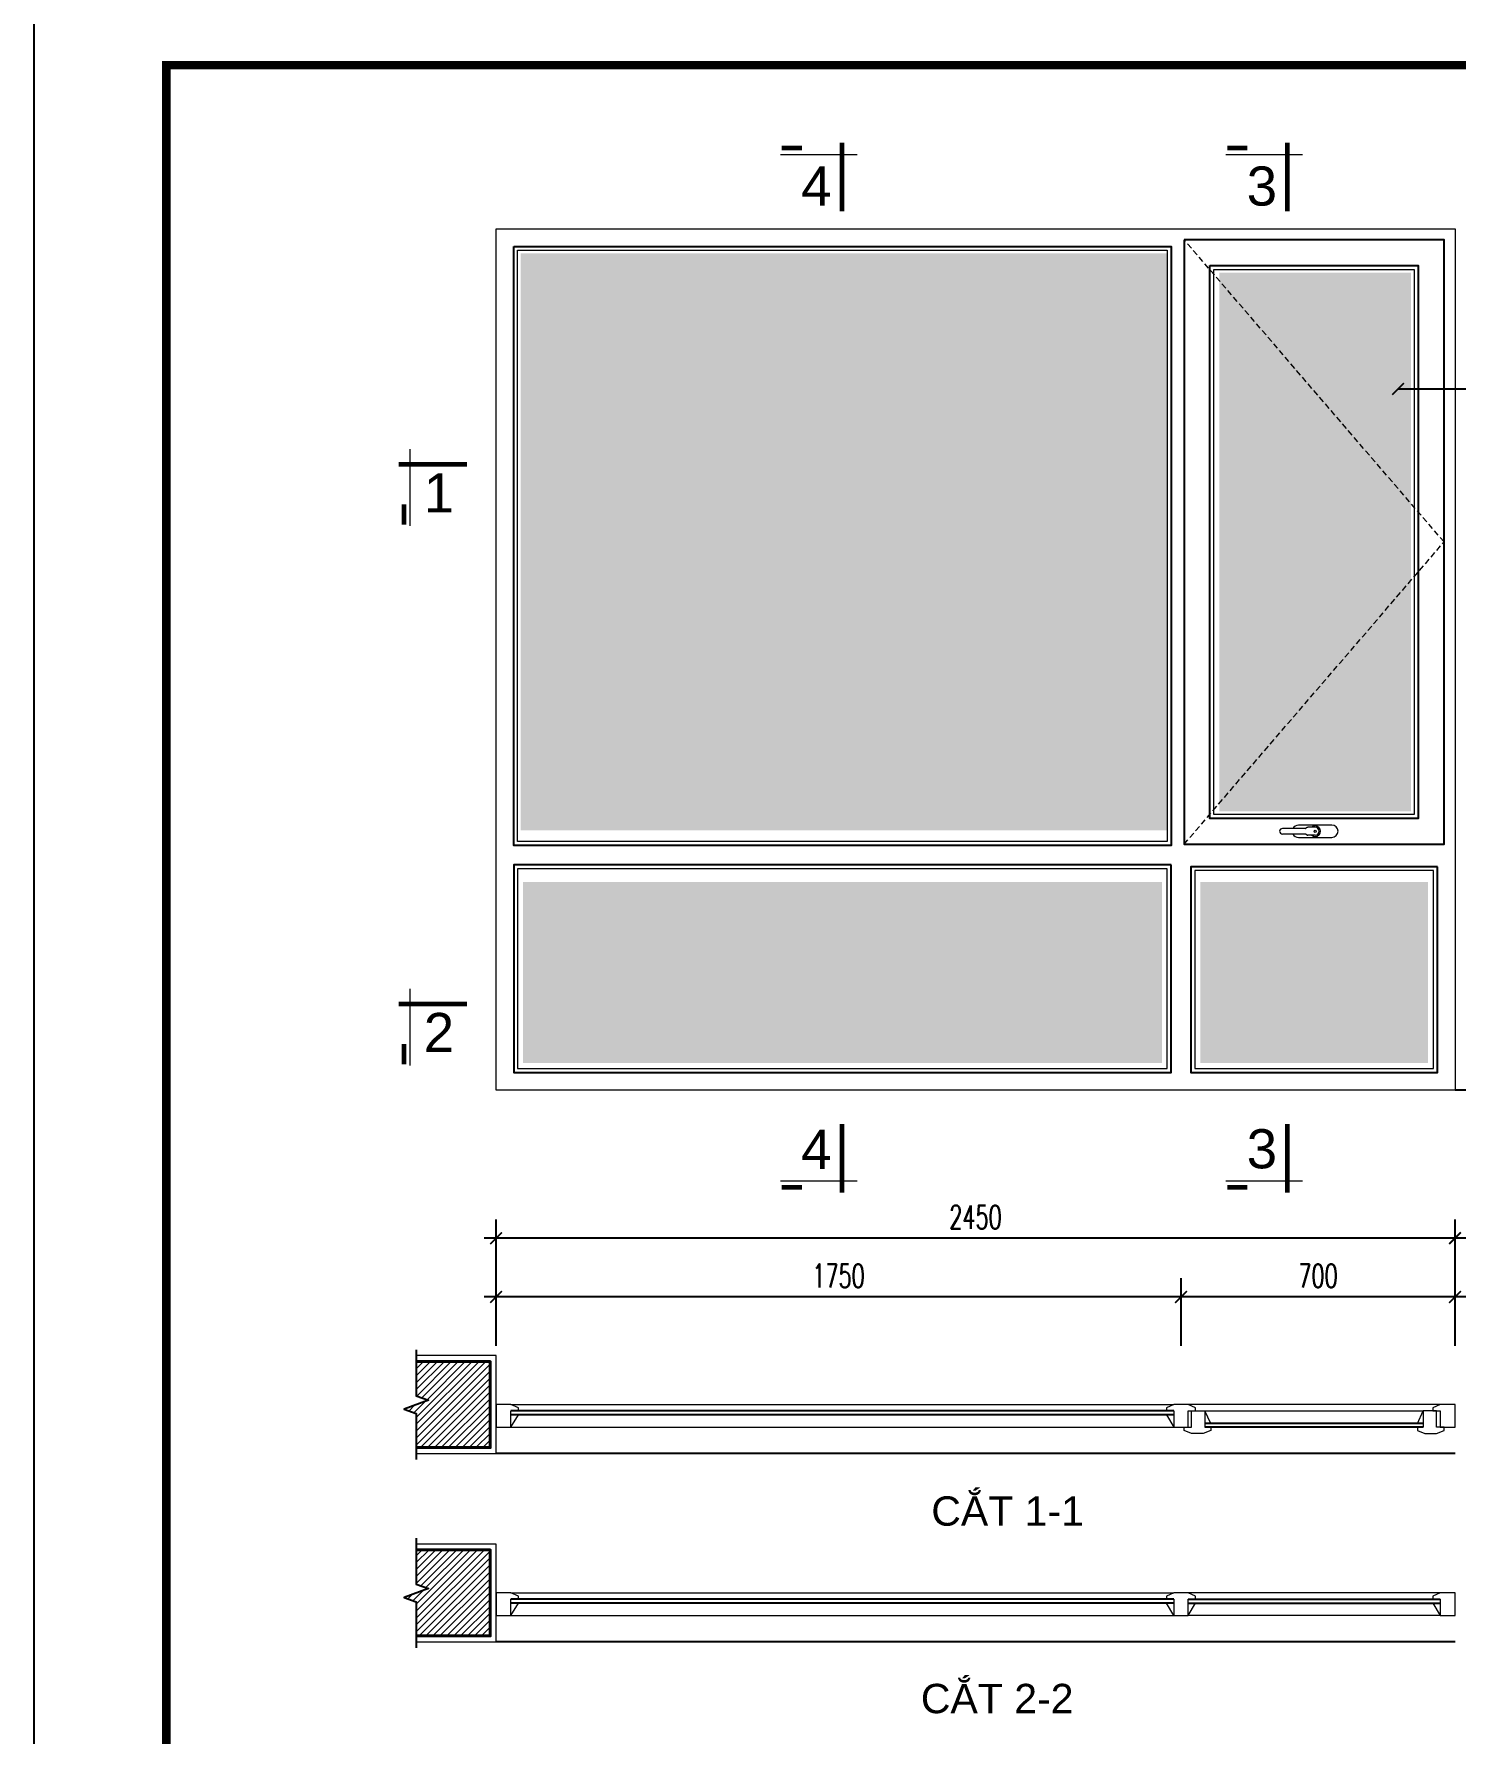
# Model space of a CAD drawing. Header units: millimetres. Extents: x -229618 to 2906, y -178063 to 96806.
# Drawn here: x -20344 to -16714, y -61393 to -57051 of the extents above; entities that cross this region are included whole.
import ezdxf
from ezdxf.enums import TextEntityAlignment as Align

# ---------------------------------------------------------------- set-up
doc = ezdxf.new("R2010")
doc.units = ezdxf.units.MM
doc.header["$LTSCALE"] = 200
doc.header["$MEASUREMENT"] = 0
doc.header["$PDMODE"] = 3
doc.header["$PDSIZE"] = 50
doc.linetypes.add('DASHED2', pattern=[0.375, 0.25, -0.125])
doc.layers.get('0').update_dxf_attribs({"color": 95, "linetype": 'CONTINUOUS'})
doc.layers.get('DEFPOINTS').update_dxf_attribs({"linetype": 'CONTINUOUS'})
for name, color, linetype, lineweight in [('cat', 1, 'CONTINUOUS', 40), ('hatch', 250, 'CONTINUOUS', 5), ('khuat', 8, 'DASHED2', 15), ('nho', 252, 'CONTINUOUS', 15), ('thay', 7, 'CONTINUOUS', 18)]:
    doc.layers.add(name, color=color, linetype=linetype, lineweight=lineweight)
for name, color, linetype in [('CUA', 145, 'CONTINUOUS'), ('DIM', 251, 'CONTINUOUS'), ('KHUNGTEN', 7, 'CONTINUOUS'), ('TEXT', 33, 'CONTINUOUS')]:
    doc.layers.add(name, color=color, linetype=linetype)
doc.layers.add('in', color=203, linetype='CONTINUOUS', lineweight=5, plot=False)
doc.styles.add('Aria H iso', font='Vharial_0.ttf')
doc.styles.add('Scale', font='vnsimli.shx', dxfattribs={"width": 0.65, "bigfont": 'bigfont.shx'})
doc.dimstyles.new('Scale', dxfattribs={"dimscale": 75, "dimtxt": 2, "dimasz": 1, "dimexe": 1.6, "dimexo": 0, "dimgap": 0.8, "dimtad": 1, "dimdec": 0, "dimzin": 0, "dimdsep": 46, "dimtxsty": 'Scale', "dimblk": 'ARCHTICK', "dimcen": 0.1, "dimdle": 1, "dimclrd": 256, "dimclre": 256, "dimclrt": 3, "dimadec": 0, "dimazin": 0, "dimtfac": 1, "dimtdec": 0, "dimtix": 1, "dimtmove": 2, "dimatfit": 3, "dimldrblk": 'ARCHTICK', "dimfxl": 0, "dimtolj": 1, "dimtzin": 0, "dimarcsym": 0})
pattern_1 = [(45, (-202817.196, -98546.617), (-8.8388348, 8.8388348), [])]

# ---------------------------------------------------------------- blocks, each defined once
blk = doc.blocks.new('KhungA3')
at = {"layer": 'DEFPOINTS', "color": 8}
blk.add_lwpolyline([(-3.74, 3.81), (416.31, 3.81), (416.31, 300.81), (-3.74, 300.81)], close=True, dxfattribs=at)
at = {"layer": 'KHUNGTEN', "color": 4, "const_width": 0.724}
blk.add_lwpolyline([(7.54, 8.99), (411.13, 8.99), (411.13, 295.64), (7.54, 295.64)], close=True, dxfattribs=at)
blk = doc.blocks.new('dogiua3')
blk.add_line((26, 37), (58, 18))
blk.add_lwpolyline([(58, -18), (16, -18), (16, -37), (8, -37), (0, -18), (0, 18), (8, 37), (16, 37), (16, 18), (58, 18), (58, -18)])
blk = doc.blocks.new('cactd')
at = {"layer": 'thay', "ltscale": 600}
blk.add_line((-9972, -9225), (2458, -9225), dxfattribs=at)
at = {"layer": 'thay', "ltscale": 600, "const_width": 762}
for points in [[(0, 0), (0, -11114)], [(-9771, -10263), (-6486, -10263)]]:
    blk.add_lwpolyline(points, dxfattribs=at)
at = {"layer": 'TEXT', "style": 'Aria H iso'}
blk.add_attdef('1', text='', height=6350, dxfattribs=at).set_placement((-4149, -4127), align=Align.MIDDLE_CENTER)
blk = doc.blocks.new('cactn')
at = {"layer": 'thay', "ltscale": 600}
blk.add_line((-9225, 9972), (-9225, -2458), dxfattribs=at)
at = {"layer": 'thay', "ltscale": 600, "const_width": 762}
for points in [[(-10263, 9771), (-10263, 6486)], [(0, 0), (-11114, 0)]]:
    blk.add_lwpolyline(points, dxfattribs=at)
at = {"layer": 'TEXT', "style": 'Aria H iso'}
blk.add_attdef('A', text='', height=6350, dxfattribs=at).set_placement((-4573, 4581), align=Align.MIDDLE_CENTER)
blk = doc.blocks.new('_ArchTick')
at = {"color": 0, "linetype": 'ByBlock', "const_width": 0.15}
blk.add_lwpolyline([(-0.5, -0.5), (0.5, 0.5)], dxfattribs=at)
blk = doc.blocks.new('*D637')
at = {"layer": 'DEFPOINTS', "color": 0, "linetype": 'Continuous'}
for p in [(-19163.8, -60126.7), (-19163.8, -60401.7), (-16713.8, -60401.7)]:
    blk.add_point(p, dxfattribs=at)
at = {"layer": 'DIM', "linetype": 'Continuous', "lineweight": -2}
for p, q in [((-19163.8, -60401.7), (-19163.8, -60078.7)), ((-16713.8, -60401.7), (-16713.8, -60078.7)), ((-16683.8, -60126.7), (-19193.8, -60126.7))]:
    blk.add_line(p, q, dxfattribs=at)
at = {"layer": 'DIM', "linetype": 'Continuous', "lineweight": -2, "xscale": 30, "yscale": 30, "zscale": 30, "rotation": 180}
blk.add_blockref('_ArchTick', (-19163.8, -60126.7), dxfattribs=at)
at = {"layer": 'DIM', "linetype": 'Continuous', "lineweight": -2, "xscale": 30, "yscale": 30, "zscale": 30}
blk.add_blockref('_ArchTick', (-16713.8, -60126.7), dxfattribs=at)
at = {"layer": 'DIM', "color": 3, "linetype": 'Continuous', "insert": (-17938.8, -60072.7), "char_height": 60, "attachment_point": 5, "style": 'Scale'}
blk.add_mtext('\\A1;2450', dxfattribs=at)
blk = doc.blocks.new('*D638')
at = {"layer": 'DEFPOINTS', "color": 0, "linetype": 'Continuous'}
for p in [(-17413.8, -60276.7), (-17413.8, -60401.7), (-16713.8, -60401.7)]:
    blk.add_point(p, dxfattribs=at)
at = {"layer": 'DIM', "linetype": 'Continuous', "lineweight": -2}
for p, q in [((-17413.8, -60401.7), (-17413.8, -60228.7)), ((-16713.8, -60401.7), (-16713.8, -60228.7)), ((-16683.8, -60276.7), (-17443.8, -60276.7))]:
    blk.add_line(p, q, dxfattribs=at)
at = {"layer": 'DIM', "linetype": 'Continuous', "lineweight": -2, "xscale": 30, "yscale": 30, "zscale": 30, "rotation": 180}
blk.add_blockref('_ArchTick', (-17413.8, -60276.7), dxfattribs=at)
at = {"layer": 'DIM', "linetype": 'Continuous', "lineweight": -2, "xscale": 30, "yscale": 30, "zscale": 30}
blk.add_blockref('_ArchTick', (-16713.8, -60276.7), dxfattribs=at)
at = {"layer": 'DIM', "color": 3, "linetype": 'Continuous', "insert": (-17063.8, -60222.7), "char_height": 60, "attachment_point": 5, "style": 'Scale'}
blk.add_mtext('\\A1;700', dxfattribs=at)
blk = doc.blocks.new('*D639')
at = {"layer": 'DEFPOINTS', "color": 0, "linetype": 'Continuous'}
for p in [(-19163.8, -60276.7), (-19163.8, -60401.7), (-17413.8, -60401.7)]:
    blk.add_point(p, dxfattribs=at)
at = {"layer": 'DIM', "linetype": 'Continuous', "lineweight": -2}
for p, q in [((-19163.8, -60401.7), (-19163.8, -60228.7)), ((-17413.8, -60401.7), (-17413.8, -60228.7)), ((-17383.8, -60276.7), (-19193.8, -60276.7))]:
    blk.add_line(p, q, dxfattribs=at)
at = {"layer": 'DIM', "linetype": 'Continuous', "lineweight": -2, "xscale": 30, "yscale": 30, "zscale": 30, "rotation": 180}
blk.add_blockref('_ArchTick', (-19163.8, -60276.7), dxfattribs=at)
at = {"layer": 'DIM', "linetype": 'Continuous', "lineweight": -2, "xscale": 30, "yscale": 30, "zscale": 30}
blk.add_blockref('_ArchTick', (-17413.8, -60276.7), dxfattribs=at)
at = {"layer": 'DIM', "color": 3, "linetype": 'Continuous', "insert": (-18288.8, -60222.7), "char_height": 60, "attachment_point": 5, "style": 'Scale'}
blk.add_mtext('\\A1;1750', dxfattribs=at)

msp = doc.modelspace()

# ---------------------------------------------------------------- hatches: boundary and pattern name
at = {"layer": 'hatch', "linetype": 'Continuous'}
h = msp.add_hatch(dxfattribs=at)
h.set_pattern_fill('CATTHO', color=256, scale=30, angle=45, style=0)
h.set_pattern_definition([(82.5, (-10730.363, -57878.06), (-42.2104, 39.53781), [9, -45.6, 0, -51, 0, -48.75]), (52.5, (-10730.36, -57878.06), (-22.3241, 97.4094), [9, -24.6, 0, -41.1, 0, -15.75]), (12.5, (-10756.456, -57904.15), (65.94088, 66.18097), [9, -15, 0, -54, 0, -70.5]), (2.5, (-10756.456, -57904.15), (45.1513, 82.3879), [9, -7.5, 0, -35.4, 0, -40.5])])
h.paths.add_polyline_path([(-17316.3, -57660.1), (-17316.3, -59036.1), (-16825.8, -59036.1), (-16825.8, -57660.1)])
h.paths.add_polyline_path([(-16782.8, -59217.1), (-17364.8, -59217.1), (-17364.8, -59679.1), (-16782.8, -59679.1)])
h.paths.add_polyline_path([(-17462.8, -59217.1), (-19094.8, -59217.1), (-19094.8, -59679.1), (-17462.8, -59679.1)])
h.paths.add_polyline_path([(-17448.8, -59085.1), (-17448.8, -57611.1), (-19100.8, -57611.1), (-19100.8, -59085.1)])
h = msp.add_hatch(dxfattribs=at)
h.set_pattern_fill('ANSI31', color=256, scale=100, style=0)
h.set_pattern_definition(pattern_1)
h.paths.add_polyline_path([(-19367.6, -60441.7), (-19178.8, -60441.7), (-19178.8, -60661.7), (-19367.6, -60661.7), (-19367.6, -60574.2), (-19398.5, -60563), (-19336.6, -60540.5), (-19367.6, -60529.2)])
h = msp.add_hatch(dxfattribs=at)
h.set_pattern_fill('ANSI31', color=256, scale=100, style=0)
h.set_pattern_definition(pattern_1)
h.paths.add_polyline_path([(-19367.6, -60922.8), (-19178.8, -60922.8), (-19178.8, -61142.8), (-19367.6, -61142.8), (-19367.6, -61055.3), (-19398.5, -61044.1), (-19336.6, -61021.6), (-19367.6, -61010.3)])

# ---------------------------------------------------------------- linework, layer by layer
at = {"layer": 'cat', "linetype": 'Continuous'}
for points in [[(-19367.6, -60661.7), (-19178.8, -60661.7), (-19178.8, -60441.7), (-19367.6, -60441.7)], [(-19367.6, -61142.8), (-19178.8, -61142.8), (-19178.8, -60922.8), (-19367.6, -60922.8)]]:
    msp.add_lwpolyline(points, dxfattribs=at)
at = {"layer": 'CUA', "ltscale": 0.5}
for p, q in [((-14675.6, -59748.1), (-16713.8, -59748.1)), ((-17431.8, -60567.7), (-19125.8, -60567.7)), ((-17431.8, -60577.7), (-19125.8, -60577.7)), ((-16713.8, -60676.7), (-19163.8, -60676.7)), ((-17431.8, -61048.8), (-19125.8, -61048.8)), ((-17395.8, -61048.8), (-16751.8, -61048.8)), ((-17431.8, -61058.8), (-19125.8, -61058.8)), ((-17395.8, -61058.8), (-16751.8, -61058.8)), ((-16713.8, -61157.8), (-19163.8, -61157.8))]:
    msp.add_line(p, q, dxfattribs=at)
at = {"layer": 'CUA'}
for p, q in [((-16794.8, -60599.7), (-17352.8, -60599.7)), ((-16794.8, -60609.7), (-17352.8, -60609.7))]:
    msp.add_line(p, q, dxfattribs=at)
at = {"layer": 'CUA', "ltscale": 0.5}
for points in [[(-17405.8, -57576.1), (-17405.8, -59120.1), (-16741.8, -59120.1), (-16741.8, -57576.1)], [(-19118.8, -57593.1), (-17438.8, -57593.1), (-17438.8, -59123.1), (-19118.8, -59123.1)], [(-17339.8, -57642.1), (-16807.8, -57642.1), (-16807.8, -59054.1), (-17339.8, -59054.1)], [(-17438.8, -59173.1), (-19118.8, -59173.1), (-19118.8, -59703.1), (-17438.8, -59703.1)], [(-16758.8, -59177.6), (-17388.8, -59177.6), (-17388.8, -59703.1), (-16758.8, -59703.1)]]:
    msp.add_lwpolyline(points, close=True, dxfattribs=at)
at = {"layer": 'DIM', "linetype": 'Continuous'}
for points in [[(-19367.6, -60411.7), (-19367.6, -60529.2), (-19336.6, -60540.5), (-19398.5, -60563), (-19367.6, -60574.2), (-19367.6, -60691.7)], [(-19367.6, -60892.8), (-19367.6, -61010.3), (-19336.6, -61021.6), (-19398.5, -61044.1), (-19367.6, -61055.3), (-19367.6, -61172.8)]]:
    msp.add_lwpolyline(points, dxfattribs=at)
at = {"layer": 'hatch', "linetype": 'Continuous'}
for points in [[(-19108.8, -57603.1), (-17448.8, -57603.1), (-17448.8, -59113.1), (-19108.8, -59113.1)], [(-17329.8, -57652.1), (-16817.8, -57652.1), (-16817.8, -59044.1), (-17329.8, -59044.1)], [(-17448.8, -59183.1), (-19108.8, -59183.1), (-19108.8, -59693.1), (-17448.8, -59693.1)], [(-16768.8, -59187.6), (-17378.8, -59187.6), (-17378.8, -59693.1), (-16768.8, -59693.1)]]:
    msp.add_lwpolyline(points, close=True, dxfattribs=at)
for points in [[(-19367.6, -60676.7), (-19163.8, -60676.7), (-19163.8, -60426.7), (-19367.6, -60426.7)], [(-19367.6, -61157.8), (-19163.8, -61157.8), (-19163.8, -60907.8), (-19367.6, -60907.8)]]:
    msp.add_lwpolyline(points, dxfattribs=at)
at = {"layer": 'in', "linetype": 'Continuous'}
msp.add_lwpolyline([(-20344.3, -56974.9), (-7743, -56974.9), (-7743, -65884.9), (-20344.3, -65884.9)], close=True, dxfattribs=at)
at = {"layer": 'khuat', "ltscale": 0.3}
msp.add_lwpolyline([(-17405.8, -59120.1), (-16741.8, -58348.1), (-17405.8, -57576.1)], dxfattribs=at)
at = {"layer": 'nho', "ltscale": 0.5}
for p, q in [((-17097, -59080), (-17154.7, -59080)), ((-17097, -59094.2), (-17154.7, -59094.2)), ((-17091.1, -59077.2), (-17096.1, -59079.8)), ((-17091.1, -59096.9), (-17096.1, -59094.4)), ((-17071, -59077), (-17090.2, -59077)), ((-17071, -59097.2), (-17090.2, -59097.2))]:
    msp.add_line(p, q, dxfattribs=at)
at = {"layer": 'nho', "linetype": 'Continuous'}
for p, q in [((-19125.8, -60551.7), (-17431.8, -60551.7)), ((-16751.8, -60551.7), (-17395.8, -60551.7)), ((-17352.8, -60567.7), (-16794.8, -60567.7)), ((-19125.8, -60609.7), (-17431.8, -60609.7)), ((-19125.8, -61032.8), (-17431.8, -61032.8)), ((-16751.8, -61032.8), (-17395.8, -61032.8)), ((-19125.8, -61090.8), (-17431.8, -61090.8)), ((-16751.8, -61090.8), (-17395.8, -61090.8))]:
    msp.add_line(p, q, dxfattribs=at)
at = {"layer": 'nho', "ltscale": 0.5}
for points in [[(-17028.4, -59071.4), (-17113.7, -59071.4)], [(-17113.7, -59102.8), (-17081.1, -59102.8)], [(-17081.1, -59102.8), (-17028.4, -59102.8)]]:
    msp.add_lwpolyline(points, dxfattribs=at)
msp.add_circle((-17071, -59087.1), 2.85, dxfattribs=at)
for centre, radius, start, end in [((-17154.7, -59087.1), 7.07, 90, 270), ((-17113.7, -59087.1), 15.7, 90, 153.1549), ((-17113.7, -59087.1), 15.7, 206.8451, 270), ((-17097, -59078.1), 1.95, 270, 297.1927), ((-17097, -59096.1), 1.95, 62.8073, 90), ((-17090.2, -59079), 1.95, 90, 117.1927), ((-17090.2, -59095.2), 1.95, 242.8073, 270), ((-17071, -59087.1), 13.5, 318.259, 131.741), ((-17071, -59087.1), 13.5, 228.259, 131.741), ((-17071, -59087.1), 10.1, 270, 90), ((-17028.4, -59087.1), 15.7, 270, 90)]:
    msp.add_arc(centre, radius, start, end, dxfattribs=at)
at = {"layer": 'thay', "ltscale": 0.5}
for p, q in [((-19125.8, -60609.7), (-19106.8, -60577.7)), ((-17337.8, -60599.7), (-17352.8, -60567.7)), ((-16809.8, -60599.7), (-16794.8, -60567.7)), ((-16751.8, -60551.7), (-16770.8, -60559.7)), ((-19125.8, -61090.8), (-19106.8, -61058.8)), ((-17431.8, -61090.8), (-17450.8, -61058.8)), ((-17395.8, -61090.8), (-17376.8, -61058.8)), ((-16770.8, -61058.8), (-16751.8, -61090.8))]:
    msp.add_line(p, q, dxfattribs=at)
for points in [[(-19163.8, -57548.1), (-16713.8, -57548.1), (-16713.8, -59748.1), (-19163.8, -59748.1)], [(-19125.8, -60567.7), (-19106.8, -60567.7), (-19106.8, -60559.7), (-19125.8, -60551.7), (-19163.8, -60551.7), (-19163.8, -60609.7), (-19125.8, -60609.7)], [(-17386.8, -60567.7), (-17352.8, -60567.7), (-17352.8, -60609.7), (-17337.8, -60609.7), (-17337.8, -60617.6), (-17356.8, -60625.4), (-17386.8, -60625.4), (-17405.8, -60617.6), (-17405.8, -60609.7), (-17386.8, -60609.7)], [(-16760.8, -60567.7), (-16794.8, -60567.7), (-16794.8, -60609.7), (-16809.8, -60609.7), (-16809.8, -60617.6), (-16790.8, -60625.4), (-16760.8, -60625.4), (-16741.8, -60617.6), (-16741.8, -60609.7), (-16760.8, -60609.7)], [(-16713.8, -60551.7), (-16751.8, -60551.7), (-16770.8, -60559.7), (-16770.8, -60567.7), (-16760.8, -60567.7), (-16751.8, -60567.7), (-16751.8, -60609.7), (-16741.8, -60609.7), (-16713.8, -60609.7)], [(-19106.8, -61040.8), (-19125.8, -61032.8), (-19163.8, -61032.8), (-19163.8, -61090.8), (-19125.8, -61090.8), (-19125.8, -61048.8), (-19106.8, -61048.8)], [(-17395.8, -61048.8), (-17376.8, -61048.8), (-17376.8, -61040.8), (-17395.8, -61032.8), (-17431.8, -61032.8), (-17450.8, -61040.8), (-17450.8, -61048.8), (-17431.8, -61048.8), (-17431.8, -61090.8), (-17395.8, -61090.8)], [(-16713.8, -61032.8), (-16751.8, -61032.8), (-16770.8, -61040.8), (-16770.8, -61048.8), (-16751.8, -61048.8), (-16751.8, -61090.8), (-16713.8, -61090.8)]]:
    msp.add_lwpolyline(points, close=True, dxfattribs=at)

# ---------------------------------------------------------------- block references
at = {"layer": 'DIM', "linetype": 'Continuous'}
ref = msp.add_blockref('cactd', (-18280.1, -57503.5), dxfattribs=dict(at, xscale=-0.015748031437397, yscale=0.015748031437397, zscale=0.0157480314960628, rotation=180))
ref.add_attrib('1', '4', dxfattribs={"layer": 'TEXT', "height": 100, "style": 'Aria H iso'}).set_placement((-18345.5, -57438.9), align=Align.MIDDLE_CENTER)
ref = msp.add_blockref('cactd', (-17141.9, -57503.5), dxfattribs=dict(at, xscale=-0.015748031437397, yscale=0.015748031437397, zscale=0.0157480314960628, rotation=180))
ref.add_attrib('1', '3', dxfattribs={"layer": 'TEXT', "height": 100, "style": 'Aria H iso'}).set_placement((-17207.2, -57438.9), align=Align.MIDDLE_CENTER)
ref = msp.add_blockref('cactn', (-19237.7, -58150.2), dxfattribs=dict(at, xscale=-0.015748031437397, yscale=0.015748031437397, zscale=0.0157480314960628, rotation=180))
ref.add_attrib('A', '1', dxfattribs={"layer": 'TEXT', "height": 100, "style": 'Aria H iso'}).set_placement((-19309.7, -58222.8), align=Align.MIDDLE_CENTER)
ref = msp.add_blockref('cactn', (-19237.7, -59528.6), dxfattribs=dict(at, xscale=-0.015748031437397, yscale=0.015748031437397, zscale=0.0157480314960628, rotation=180))
ref.add_attrib('A', '2', dxfattribs={"layer": 'TEXT', "height": 100, "style": 'Aria H iso'}).set_placement((-19309.7, -59601.2), align=Align.MIDDLE_CENTER)
ref = msp.add_blockref('cactd', (-18280.1, -59834.9), dxfattribs=dict(at, xscale=0.015748031437397, yscale=0.015748031437397, zscale=0.0157480314960628))
ref.add_attrib('1', '4', dxfattribs={"layer": 'TEXT', "height": 100, "style": 'Aria H iso'}).set_placement((-18345.5, -59899.5), align=Align.MIDDLE_CENTER)
ref = msp.add_blockref('cactd', (-17141.9, -59834.9), dxfattribs=dict(at, xscale=0.015748031437397, yscale=0.015748031437397, zscale=0.0157480314960628))
ref.add_attrib('1', '3', dxfattribs={"layer": 'TEXT', "height": 100, "style": 'Aria H iso'}).set_placement((-17207.2, -59898.2), align=Align.MIDDLE_CENTER)
at = {"layer": 'KHUNGTEN', "xscale": 30, "yscale": 30, "zscale": 30.00000000000154}
msp.add_blockref('KhungA3', (-20232.2, -65999.3), dxfattribs=at)
at = {"layer": 'thay', "ltscale": 0.5, "xscale": -1, "rotation": 90}
msp.add_blockref('dogiua3', (-17413.8, -60551.7), dxfattribs=at)

# ---------------------------------------------------------------- texts
at = {"layer": 'TEXT', "linetype": 'Continuous', "style": 'Aria H iso'}
for s, p in [('c¾t 1-1', (-17856.8, -60861.1)), ('c¾t 2-2', (-17883.5, -61340))]:
    msp.add_text(s, height=75, dxfattribs=at).set_placement(p, align=Align.CENTER)

# ---------------------------------------------------------------- dimensions: what is measured, and where the dimension line sits
at = {"layer": 'DIM', "linetype": 'Continuous'}
for base, p1, p2, picture, middle in [((-19163.8, -60126.7), (-16713.8, -60401.7), (-19163.8, -60401.7), '*D637', (-17938.8, -60072.7)), ((-19163.8, -60276.7), (-17413.8, -60401.7), (-19163.8, -60401.7), '*D639', (-18288.8, -60222.7)), ((-17413.8, -60276.7), (-16713.8, -60401.7), (-17413.8, -60401.7), '*D638', (-17063.8, -60222.7))]:
    dim = msp.add_linear_dim(base=base, p1=p1, p2=p2, angle=180, dimstyle='Scale', override={"dimscale": 30}, dxfattribs=at)
    dim.commit()
    dim.dimension.update_dxf_attribs({"geometry": picture, "text_midpoint": middle})

# ---------------------------------------------------------------- leaders
msp.add_leader([(-16859.3, -57957.2), (-15978.6, -57957.2)], dimstyle='Scale', override={"dimscale": 30}, dxfattribs=at)

doc.saveas('drawing.dxf')
